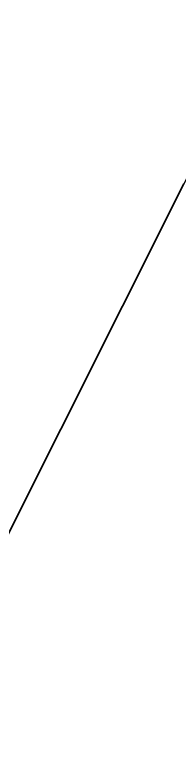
# Model space of a CAD drawing. Header units: millimetres. Extents: x 0 to 3661, y -1188 to 730.
# Drawn here: x 392.43017 to 392.43398, y 261.485 to 261.50237 of the extents above; entities that cross this region are included whole.
import ezdxf

# ---------------------------------------------------------------- set-up
doc = ezdxf.new("R2010")
doc.units = ezdxf.units.MM
doc.layers.add('Blocks', color=7, linetype='Continuous')
doc.layers.add('Blocks$Inner', color=7, linetype='Continuous', lineweight=25, true_color=0x007f00)
doc.layers.add('Blocks$Outline', color=7, linetype='Continuous', lineweight=35, true_color=0xff3f3f)

# ---------------------------------------------------------------- blocks, each defined once
blk = doc.blocks.new('AA10 Dining Table Front')
at = {"layer": 'Blocks$Inner'}
blk.add_open_spline([(396.749626, 302.578616), (396.750368, 302.027511), (396.753403, 298.16498), (396.734159, 291.510733), (396.649423, 284.970583), (396.573518, 281.179692), (396.531496, 279.456529), (396.460788, 277.844331), (396.37077, 276.600469), (396.27966, 275.564644), (396.041923, 273.436565), (395.479437, 270.158991), (394.414618, 266.198988), (393.033881, 262.588955), (391.877678, 260.386817), (391.247749, 259.374534)], degree=3, knots=[-250.74417, -250.74417, -250.74417, -250.74417, -249.090857, -239.156546, -230.781569, -229.469017, -227.781635, -225.610544, -224.628361, -224.040493, -222.491211, -218.20502, -214.074058, -210.203512, -206.627258, -206.627258, -206.627258, -206.627258], dxfattribs=at)
at = {"layer": 'Blocks$Outline'}
blk.add_open_spline([(392.434071, 261.498477), (392.070514, 260.773236), (391.676422, 260.063402), (391.247749, 259.374534)], degree=3, dxfattribs=at)

msp = doc.modelspace()

# ---------------------------------------------------------------- block references
at = {"layer": 'Blocks'}
msp.add_blockref('AA10 Dining Table Front', (0, 0), dxfattribs=at)

doc.saveas('drawing.dxf')
